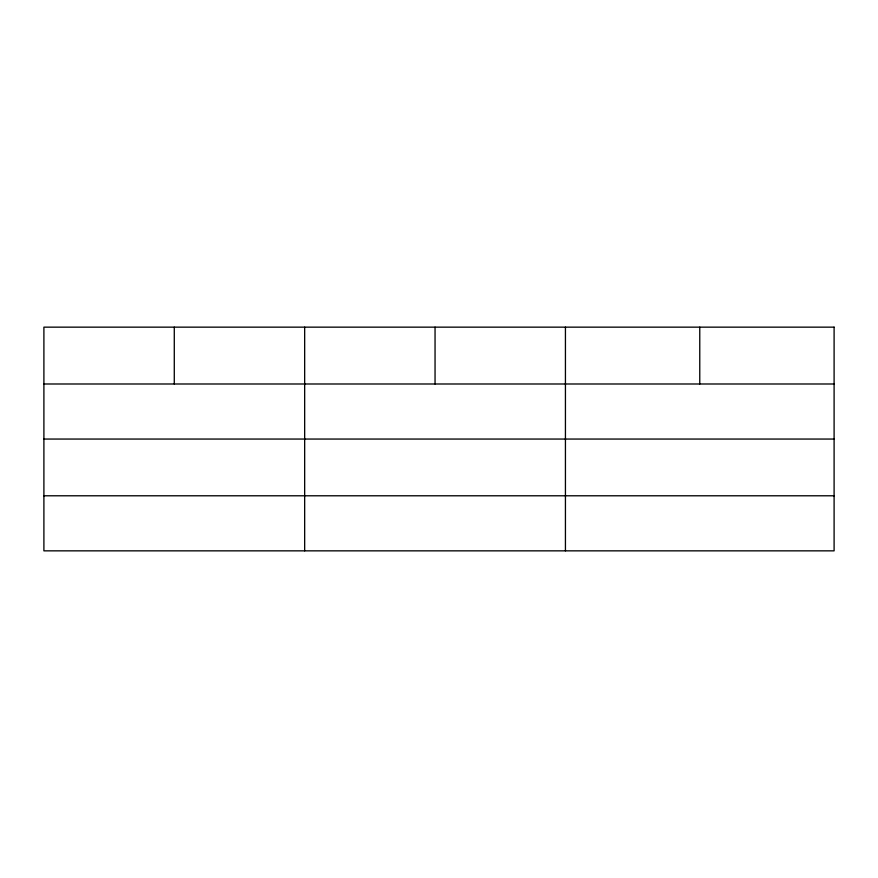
<?xml version="1.0" encoding="UTF-8"?>
<svg xmlns="http://www.w3.org/2000/svg" width="878" height="878" viewBox="0 0 878 878"><rect width="100%" height="100%" fill="white"/><g stroke="black" fill="none" stroke-linecap="round" stroke-linejoin="round"><path stroke-width="1.32" d="M43.9 383.993L834.1 383.993M43.9 439.055L834.1 439.055M43.9 495.785L834.1 495.785M699.766 327.154L699.766 383.993M565.432 327.154L565.432 550.846M435.049 327.154L435.049 383.993M304.666 327.154L304.666 550.846M174.283 327.154L174.283 383.993M834.1 327.154L43.9 327.154L43.9 550.846L834.1 550.846L834.1 327.154"/></g></svg>
